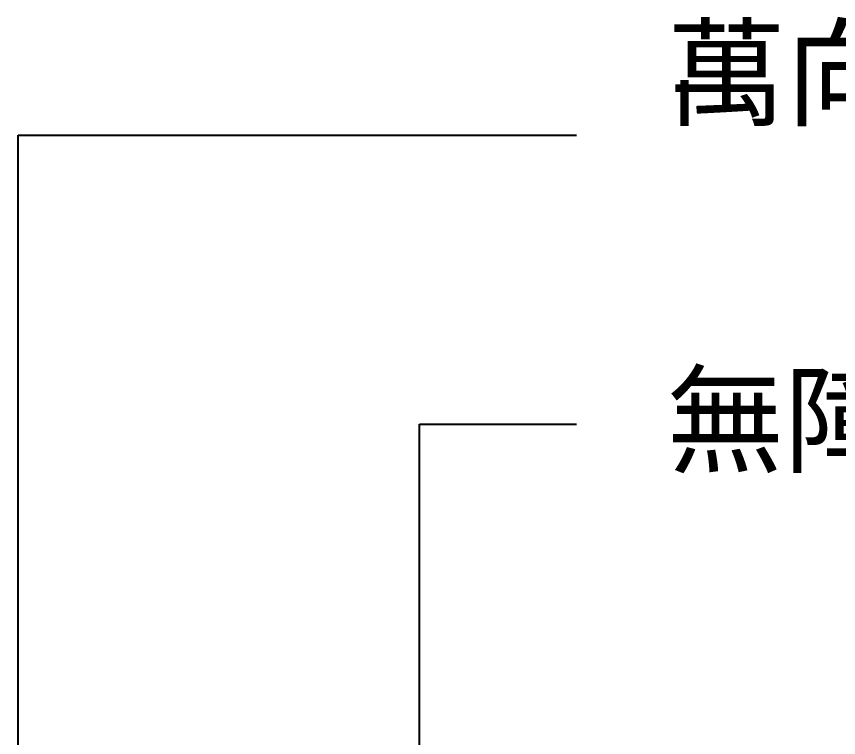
# Model space of a CAD drawing. Header units: millimetres. Extents: x 4267 to 8467, y 166 to 3136.
# Drawn here: x 4672.8 to 4861.8, y 2044.9 to 2210.7 of the extents above; entities that cross this region are included whole.
import ezdxf

# ---------------------------------------------------------------- set-up
doc = ezdxf.new("R2010")
doc.units = ezdxf.units.MM
doc.styles.get("Standard").update_dxf_attribs({"font": 'SimSun.ttf'})
doc.styles.add('微軟正黑體', font='Microsoft JhengHei.ttf')
doc.dimstyles.new('ISO-25', dxfattribs={"dimtxt": 2.5, "dimasz": 2.5, "dimexe": 1.25, "dimexo": 0.625, "dimtad": 1, "dimtxsty": 'Standard', "dimcen": 2.5, "dimadec": 0, "dimazin": 0, "dimtfac": 1, "dimtmove": 0, "dimatfit": 3, "dimfxl": 1, "dimarcsym": 0})

msp = doc.modelspace()

# ---------------------------------------------------------------- texts
at = {"lineweight": 5, "char_height": 20, "attachment_point": 1, "style": '微軟正黑體'}
for s, width, insert in [('萬向轉接頭蓋板', 369.5103, (4822.42, 2207.69, 326.37)), ('無障礙溝蓋板', 301.3322, (4822.19, 2127.86, 326.37))]:
    msp.add_mtext_dynamic_manual_height_columns(s, width=width, gutter_width=16.92, heights=[0], dxfattribs=dict(at, insert=insert))

# ---------------------------------------------------------------- leaders
at = {"lineweight": 5}
for points in [[(4673.17, 1876.24, 326.37), (4673.17, 2183.41, 326.37), (4801.51, 2183.41, 326.37)], [(4765.46, 1888.91, 326.37), (4765.46, 2116.97, 326.37), (4801.51, 2116.97, 326.37)]]:
    msp.add_leader(points, dimstyle='ISO-25', override={"dimtxt": 10, "dimgap": 0.625, "dimtad": 0, "dimarcsym": 1}, dxfattribs=at)

doc.saveas('drawing.dxf')
